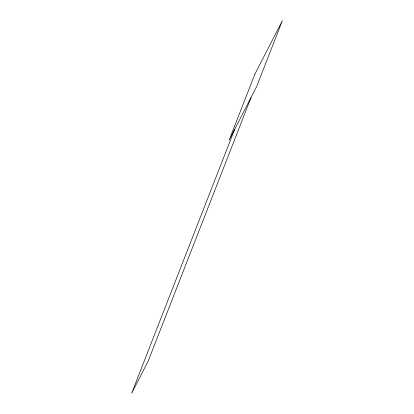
<?xml version="1.0" encoding="UTF-8"?>
<svg xmlns="http://www.w3.org/2000/svg" width="414" height="414" viewBox="0 0 414 414"><rect width="100%" height="100%" fill="white"/><g stroke="black" fill="none" stroke-linecap="round" stroke-linejoin="round"><path stroke-width="0.62" d="M234.619 129.453L131.647 393.3L148.14 361.205L251.112 97.357M254.864 74.189L229.118 140.155L256.608 86.661L282.353 20.7L254.864 74.189"/></g></svg>
